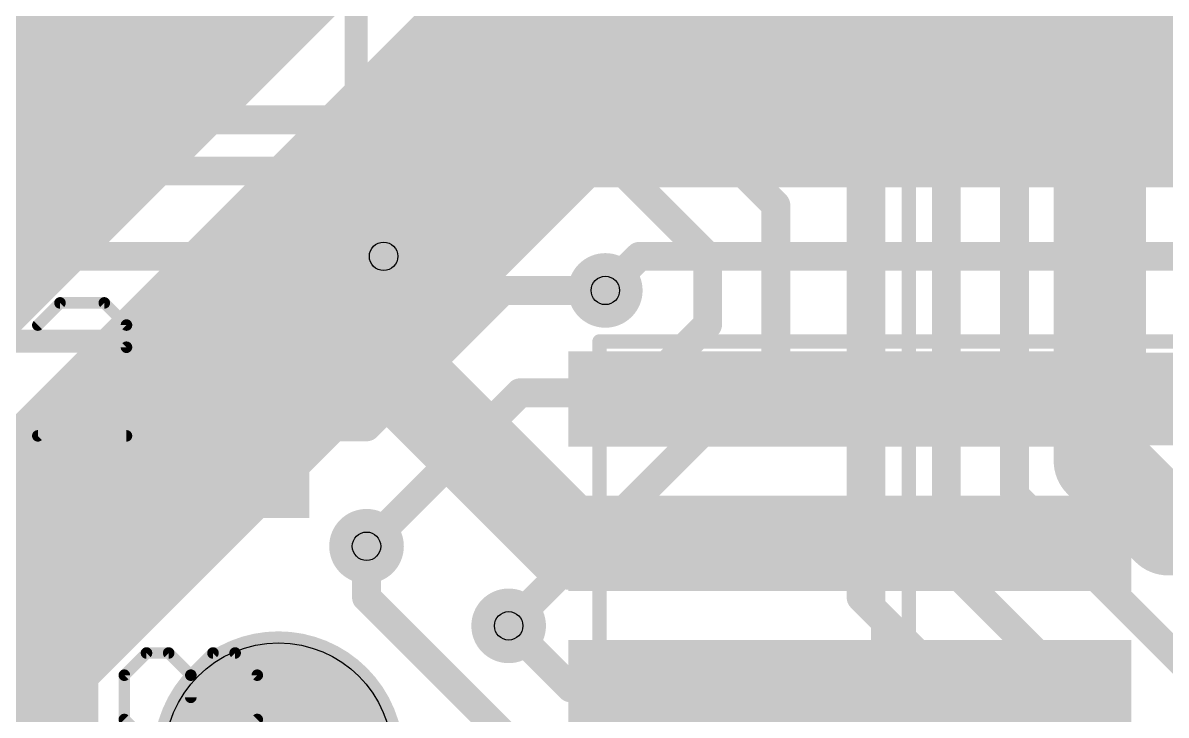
# Model space of a CAD drawing. Extents: x 61.5 to 101.4, y 9 to 89.5.
# Drawn here: x 76.63 to 86.68, y 66.91 to 73 of the extents above; entities that cross this region are included whole.
import ezdxf

# ---------------------------------------------------------------- set-up
doc = ezdxf.new("R2010")
doc.units = 0
for name, color, linetype in [('1', 22, 'CONTINUOUS'), ('16', 175, 'CONTINUOUS'), ('18', 82, 'CONTINUOUS'), ('20', 7, 'CONTINUOUS'), ('21', 253, 'CONTINUOUS'), ('22', 253, 'CONTINUOUS'), ('25', 253, 'CONTINUOUS'), ('29', 253, 'CONTINUOUS'), ('30', 253, 'CONTINUOUS'), ('31', 253, 'CONTINUOUS'), ('32', 253, 'CONTINUOUS'), ('44', 253, 'CONTINUOUS'), ('51', 253, 'CONTINUOUS')]:
    doc.layers.add(name, color=color, linetype=linetype)

# ---------------------------------------------------------------- blocks, each defined once
blk = doc.blocks.new('RECT')
blk.add_solid([(-0.5, -0.5), (0.5, -0.5), (-0.5, 0.5), (0.5, 0.5)])
blk = doc.blocks.new('ROUNDV')
at = {"const_width": 0.5}
blk.add_lwpolyline([(0, -0.25, 1), (0, 0.25, 1), (0, -0.25)], format="xyb", dxfattribs=at)

msp = doc.modelspace()

# ---------------------------------------------------------------- linework, layer by layer
at = {"layer": '1'}
for points, const_width in [([(86.1, 69.15), (86.1, 74.15)], 0.8128), ([(84.3, 73.65), (85.35, 72.6)], 0.254), ([(80.55, 73.2), (81.15, 72.6)], 0.254), ([(83.85, 73.2), (84.75, 72.3)], 0.254), ([(81.15, 72.6), (83.25, 72.6)], 0.254), ([(83.25, 72.6), (84, 71.85)], 0.254), ([(85.35, 72.6), (85.35, 68.85)], 0.254), ([(84.75, 72.3), (84.75, 68.25)], 0.254), ([(82.5, 72.15), (75.3, 72.15)], 0.254), ([(83.25, 71.4), (82.5, 72.15)], 0.254), ([(84, 71.85), (84, 67.95)], 0.254), ([(73.35, 71.7), (79.2, 71.7)], 0.254), ([(79.2, 71.7), (81.9, 71.7)], 0.254), ([(81.9, 71.7), (82.65, 70.95)], 0.254), ([(83.25, 70.05), (83.25, 71.4)], 0.254), ([(72.6, 70.95), (77.7, 70.95)], 0.254), ([(77.7, 70.95), (79.8, 70.95)], 0.254), ([(82.65, 70.95), (82.65, 70.35)], 0.254), ([(80.85, 70.65), (79.65, 69.45)], 0.254), ([(81.75, 70.65), (80.85, 70.65)], 0.254), ([(82.65, 70.35), (82.05, 69.75)], 0.254), ([(80.9, 67.7), (83.25, 70.05)], 0.254), ([(81, 69.75), (79.65, 68.4)], 0.254), ([(82.05, 69.75), (81, 69.75)], 0.254), ([(78.845, 69.45), (78.745, 69.35)], 0.254), ([(79.65, 69.45), (78.845, 69.45)], 0.254), ([(86.1, 69.15), (86.7, 68.55)], 0.8128), ([(77.475, 68.175), (77.475, 69.35)], 0.254), ([(85.35, 68.85), (86.55, 67.65)], 0.254), ([(86.7, 68.55), (87.3, 68.55)], 0.8128), ([(77.4, 68.1), (77.475, 68.175)], 0.254), ([(84.75, 68.25), (85.5, 67.5)], 0.254), ([(77.1, 67.8), (77.4, 68.1)], 0.254), ([(84, 67.95), (85.65, 66.3)], 0.254), ([(77.1, 65.7), (77.1, 67.8)], 0.254), ([(86.55, 67.65), (88.8, 65.4)], 0.254), ([(85.5, 67.5), (86.55, 66.45)], 0.254)]:
    msp.add_lwpolyline(points, dxfattribs=dict(at, const_width=const_width))
for points, const_width in [([(81.15, 72.6635, 1), (81.15, 72.5365)], 0.127), ([(81.1051, 72.5551, 1), (81.1949, 72.6449)], 0.127), ([(83.2949, 72.6449, 1), (83.2051, 72.5551)], 0.127), ([(83.25, 72.5365, 1), (83.25, 72.6635)], 0.127), ([(85.4135, 72.6, 1), (85.2865, 72.6)], 0.127), ([(85.3051, 72.5551, 1), (85.3949, 72.6449)], 0.127), ([(84.8135, 72.3, 1), (84.6865, 72.3)], 0.127), ([(84.7051, 72.2551, 1), (84.7949, 72.3449)], 0.127), ([(82.5449, 72.1949, 1), (82.4551, 72.1051)], 0.127), ([(82.5, 72.0865, 1), (82.5, 72.2135)], 0.127), ([(84.0635, 71.85, 1), (83.9365, 71.85)], 0.127), ([(83.9551, 71.8051, 1), (84.0449, 71.8949)], 0.127), ([(79.2, 71.7635, 1), (79.2, 71.6365)], 0.127), ([(79.2, 71.6365, 1), (79.2, 71.7635)], 0.127), ([(81.9449, 71.7449, 1), (81.8551, 71.6551)], 0.127), ([(81.9, 71.6365, 1), (81.9, 71.7635)], 0.127), ([(83.3135, 71.4, 1), (83.1865, 71.4)], 0.127), ([(83.2051, 71.3551, 1), (83.2949, 71.4449)], 0.127), ([(77.7, 71.0135, 1), (77.7, 70.8865)], 0.127), ([(77.7, 70.8865, 1), (77.7, 71.0135)], 0.127), ([(79.8, 70.8865, 1), (79.8, 71.0135)], 0.127), ([(82.7135, 70.95, 1), (82.5865, 70.95)], 0.127), ([(82.6051, 70.9051, 1), (82.6949, 70.9949)], 0.127), ([(80.85, 70.7135, 1), (80.85, 70.5865)], 0.127), ([(80.8949, 70.6051, 1), (80.8051, 70.6949)], 0.127), ([(81.75, 70.5865, 1), (81.75, 70.7135)], 0.127), ([(82.5865, 70.35, 1), (82.7135, 70.35)], 0.127), ([(82.6949, 70.3051, 1), (82.6051, 70.3949)], 0.127), ([(83.1865, 70.05, 1), (83.3135, 70.05)], 0.127), ([(83.2949, 70.0051, 1), (83.2051, 70.0949)], 0.127), ([(81, 69.8135, 1), (81, 69.6865)], 0.127), ([(81.0449, 69.7051, 1), (80.9551, 69.7949)], 0.127), ([(82.0051, 69.7949, 1), (82.0949, 69.7051)], 0.127), ([(82.05, 69.6865, 1), (82.05, 69.8135)], 0.127), ([(78.845, 69.5135, 1), (78.845, 69.3865)], 0.127), ([(78.8899, 69.4051, 1), (78.8001, 69.4949)], 0.127), ([(79.6051, 69.4949, 1), (79.6949, 69.4051)], 0.127), ([(79.65, 69.3865, 1), (79.65, 69.5135)], 0.127), ([(86.2437, 69.2937, 1), (85.9563, 69.0063)], 0.4064), ([(77.5385, 69.35, 1), (77.4115, 69.35)], 0.127), ([(78.7001, 69.3949, 1), (78.7899, 69.3051)], 0.127), ([(85.8968, 69.15, 1), (86.3032, 69.15)], 0.4064), ([(85.3949, 68.8949, 1), (85.3051, 68.8051)], 0.127), ([(85.2865, 68.85, 1), (85.4135, 68.85)], 0.127), ([(86.7, 68.7532, 1), (86.7, 68.3468)], 0.4064), ([(86.5563, 68.4063, 1), (86.8437, 68.6937)], 0.4064), ([(79.6051, 68.4449, 1), (79.6949, 68.3551)], 0.127), ([(77.5199, 68.1301, 1), (77.4301, 68.2199)], 0.127), ([(84.7949, 68.2949, 1), (84.7051, 68.2051)], 0.127), ([(84.6865, 68.25, 1), (84.8135, 68.25)], 0.127), ([(77.3551, 68.1449, 1), (77.4449, 68.0551)], 0.127), ([(77.4449, 68.0551, 1), (77.3551, 68.1449)], 0.127), ([(77.4115, 68.175, 1), (77.5385, 68.175)], 0.127), ([(84.0449, 67.9949, 1), (83.9551, 67.9051)], 0.127), ([(83.9365, 67.95, 1), (84.0635, 67.95)], 0.127), ([(77.1635, 67.8, 1), (77.0365, 67.8)], 0.127), ([(77.0551, 67.8449, 1), (77.1449, 67.7551)], 0.127), ([(80.8551, 67.7449, 1), (80.9449, 67.6551)], 0.127), ([(86.5949, 67.6949, 1), (86.5051, 67.6051)], 0.127), ([(86.5051, 67.6051, 1), (86.5949, 67.6949)], 0.127), ([(85.5449, 67.5449, 1), (85.4551, 67.4551)], 0.127), ([(85.4551, 67.4551, 1), (85.5449, 67.5449)], 0.127)]:
    msp.add_lwpolyline(points, format="xyb", dxfattribs=dict(at, const_width=const_width))
at = {"layer": '16'}
for points, const_width in [([(73.4115, 68.65), (79.9389, 75.1774)], 2.1844), ([(85.9, 74.4), (85.9, 73.25)], 0.8128), ([(81.2, 72.65), (80.325, 71.775)], 2.1844), ([(81.2, 72.65), (87.8918, 72.65)], 2.1844), ([(80.325, 71.775), (79.575, 71.025)], 2.1844), ([(79.575, 71.025), (79.5, 70.95)], 2.1844), ([(79.5, 70.95), (79.2, 70.65)], 2.1844), ([(80.325, 71.775), (80.325, 71.625)], 0.254), ([(79.2, 70.65), (78.9, 70.35)], 2.1844), ([(79.95, 71.25), (80.325, 71.625)], 0.254), ([(78.9, 70.35), (78.8, 70.25)], 2.1844), ([(78.8, 70.25), (78.9, 70.35)], 2.1844), ([(78.8, 70.25), (76.2, 67.65)], 2.1844), ([(79.65, 70.95), (79.575, 71.025)], 0.254), ([(80.85, 69), (79.2, 70.65)], 0.8128), ([(79.8, 70.95), (79.65, 70.95)], 0.254), ([(82.05, 70.95), (81.75, 70.65)], 0.254), ([(88.05, 70.95), (82.05, 70.95)], 0.254), ([(83.9, 69.695), (87.095, 69.695)], 0.8128), ([(81.425, 68.425), (80.85, 69)], 0.8128), ([(81.825, 68.425), (81.425, 68.425)], 0.8128), ([(83.9, 68.425), (81.825, 68.425)], 0.8128), ([(76.2, 65.75), (76.2, 67.65)], 2.1844), ([(79.65, 68.4), (79.65, 67.95)], 0.254), ([(79.65, 67.95), (80.85, 66.75)], 0.254), ([(81.445, 67.155), (80.9, 67.7)], 0.254), ([(83.9, 67.155), (81.445, 67.155)], 0.254)]:
    msp.add_lwpolyline(points, dxfattribs=dict(at, const_width=const_width))
for points, const_width in [([(85.9, 74.4, 0.4142), (87.65, 72.65)], 0.254), ([(81.2, 73.1961, 1), (81.2, 72.1039)], 1.0922), ([(81.5862, 72.2638, 1), (80.8138, 73.0362)], 1.0922), ([(85.6968, 73.25, 1), (86.1032, 73.25)], 0.4064), ([(80.7112, 71.3888, 1), (79.9388, 72.1612)], 1.0922), ([(79.9388, 72.1612, 1), (80.7112, 71.3888)], 1.0922), ([(79.9612, 70.6388, 1), (79.1888, 71.4112)], 1.0922), ([(79.8862, 70.5638, 1), (79.1138, 71.3362)], 1.0922), ([(79.1888, 71.4112, 1), (79.9612, 70.6388)], 1.0922), ([(80.3885, 71.775, 1), (80.2615, 71.775)], 0.127), ([(79.1138, 71.3362, 1), (79.8862, 70.5638)], 1.0922), ([(79.5862, 70.2638, 1), (78.8138, 71.0362)], 1.0922), ([(80.3699, 71.5801, 1), (80.2801, 71.6699)], 0.127), ([(80.2615, 71.625, 1), (80.3885, 71.625)], 0.127), ([(78.8138, 71.0362, 1), (79.5862, 70.2638)], 1.0922), ([(79.2862, 69.9638, 1), (78.5138, 70.7362)], 1.0922), ([(79.2862, 69.9638, 1), (78.5138, 70.7362)], 1.0922), ([(79.1862, 69.8638, 1), (78.4138, 70.6362)], 1.0922), ([(79.9051, 71.2949, 1), (79.9949, 71.2051)], 0.127), ([(78.5138, 70.7362, 1), (79.2862, 69.9638)], 1.0922), ([(78.4138, 70.6362, 1), (79.1862, 69.8638)], 1.0922), ([(78.4138, 70.6362, 1), (79.1862, 69.8638)], 1.0922), ([(79.6199, 71.0699, 1), (79.5301, 70.9801)], 0.127), ([(79.3437, 70.7937, 1), (79.0563, 70.5063)], 0.4064), ([(79.65, 71.0135, 1), (79.65, 70.8865)], 0.127), ([(79.6051, 70.9051, 1), (79.6949, 70.9949)], 0.127), ([(79.8, 70.8865, 1), (79.8, 71.0135)], 0.127), ([(82.05, 71.0135, 1), (82.05, 70.8865)], 0.127), ([(82.0949, 70.9051, 1), (82.0051, 70.9949)], 0.127), ([(81.7051, 70.6949, 1), (81.7949, 70.6051)], 0.127), ([(83.9, 69.8982, 1), (83.9, 69.4918)], 0.4064), ([(80.9937, 69.1437, 1), (80.7063, 68.8563)], 0.4064), ([(80.7063, 68.8563, 1), (80.9937, 69.1437)], 0.4064), ([(81.425, 68.6282, 1), (81.425, 68.2218)], 0.4064), ([(81.825, 68.6282, 1), (81.825, 68.2218)], 0.4064), ([(81.825, 68.2218, 1), (81.825, 68.6282)], 0.4064), ([(83.9, 68.2218, 1), (83.9, 68.6282)], 0.4064), ([(76.7461, 67.65, 1), (75.6539, 67.65)], 1.0922), ([(81.2813, 68.2813, 1), (81.5687, 68.5687)], 0.4064), ([(75.8138, 68.0362, 1), (76.5862, 67.2638)], 1.0922), ([(79.7135, 68.4, 1), (79.5865, 68.4)], 0.127), ([(79.6949, 67.9949, 1), (79.6051, 67.9051)], 0.127), ([(79.5865, 67.95, 1), (79.7135, 67.95)], 0.127), ([(80.9449, 67.7449, 1), (80.8551, 67.6551)], 0.127), ([(81.445, 67.2185, 1), (81.445, 67.0915)], 0.127), ([(83.9, 67.0915, 1), (83.9, 67.2185)], 0.127), ([(81.4001, 67.1101, 1), (81.4899, 67.1999)], 0.127)]:
    msp.add_lwpolyline(points, format="xyb", dxfattribs=dict(at, const_width=const_width))
at = {"layer": '20'}
msp.add_circle((78.875, 66.55), 1, dxfattribs=at)
at = {"layer": '21'}
for points, const_width in [([(84.15, 89.25), (84.15, 9.25)], 0.127), ([(79.5578, 70.5847), (79.5578, 73.7153)], 0.2032), ([(69.4232, 70.2037), (79.2768, 70.2037)], 0.2032), ([(81.6999, 70.2016), (81.7, 70.2016)], 0.127), ([(81.7, 70.2016), (81.7, 67.05)], 0.127), ([(92.4975, 70.2), (81.7025, 70.2)], 0.127)]:
    msp.add_lwpolyline(points, dxfattribs=dict(at, const_width=const_width))
for points, const_width in [([(79.2768, 70.2037, 0.4142), (79.5578, 70.5847)], 0.2032), ([(79.608, 70.5923, 1), (79.5076, 70.5771)], 0.1016), ([(79.507, 70.5847, 1), (79.6086, 70.5847)], 0.1016), ([(79.2692, 70.2539, 1), (79.2844, 70.1535)], 0.1016), ([(79.2768, 70.1529, 1), (79.2768, 70.2545)], 0.1016), ([(81.6999, 70.2333, 1), (81.6999, 70.1698)], 0.0635), ([(81.7318, 70.2016, 1), (81.6683, 70.2016)], 0.0635), ([(81.7025, 70.2318, 1), (81.7025, 70.1683)], 0.0635), ([(81.7, 70.1698, 1), (81.7, 70.2333)], 0.0635), ([(81.6683, 67.05, 1), (81.7318, 67.05)], 0.0635)]:
    msp.add_lwpolyline(points, format="xyb", dxfattribs=dict(at, const_width=const_width))
at = {"layer": '22', "const_width": 0.127}
for points in [[(84.408, 72.87), (101.3117, 72.87)], [(84.4207, 72.87), (84.4207, 57.63)]]:
    msp.add_lwpolyline(points, dxfattribs=at)
at = {"layer": '22', "const_width": 0.0635}
for points in [[(84.408, 72.9018, 1), (84.408, 72.8383)], [(84.4525, 72.87, 1), (84.389, 72.87)]]:
    msp.add_lwpolyline(points, format="xyb", dxfattribs=at)
at = {"layer": '25', "const_width": 0.1016}
for points in [[(76.9539, 70.5402), (76.759, 70.3453)], [(77.3437, 70.5402), (76.9539, 70.5402)], [(77.5386, 70.3453), (77.3437, 70.5402)], [(77.5386, 70.1504), (77.5386, 70.3453)], [(76.759, 69.3708), (77.5386, 70.1504)], [(77.5386, 69.3708), (76.759, 69.3708)], [(77.5198, 67.2661), (77.7147, 67.461)], [(77.7147, 67.461), (77.9096, 67.461)], [(77.9096, 67.461), (78.1045, 67.2661)], [(78.1045, 67.2661), (78.2994, 67.461)], [(78.2994, 67.461), (78.4943, 67.461)], [(78.4943, 67.461), (78.6892, 67.2661)], [(77.5198, 66.8763), (77.5198, 67.2661)], [(78.1045, 67.2661), (78.1045, 67.0712)], [(78.6892, 67.2661), (78.6892, 66.8763)], [(77.7147, 66.6814), (77.5198, 66.8763)], [(78.6892, 66.8763), (78.4943, 66.6814)]]:
    msp.add_lwpolyline(points, dxfattribs=at)
at = {"layer": '25', "const_width": 0.0508}
for points in [[(76.9539, 70.5656, 1), (76.9539, 70.5148)], [(76.9718, 70.5222, 1), (76.9359, 70.5582)], [(77.3616, 70.5582, 1), (77.3257, 70.5222)], [(77.3437, 70.5148, 1), (77.3437, 70.5656)], [(76.741, 70.3633, 1), (76.777, 70.3273)], [(77.564, 70.3453, 1), (77.5132, 70.3453)], [(77.5206, 70.3273, 1), (77.5565, 70.3633)], [(77.5565, 70.1324, 1), (77.5206, 70.1684)], [(77.5132, 70.1504, 1), (77.564, 70.1504)], [(76.741, 69.3888, 1), (76.777, 69.3528)], [(76.759, 69.3962, 1), (76.759, 69.3454)], [(77.5386, 69.3454, 1), (77.5386, 69.3962)], [(77.7147, 67.4864, 1), (77.7147, 67.4356)], [(77.7327, 67.443, 1), (77.6967, 67.479)], [(77.9276, 67.479, 1), (77.8916, 67.443)], [(77.9096, 67.4356, 1), (77.9096, 67.4864)], [(78.2994, 67.4864, 1), (78.2994, 67.4356)], [(78.3174, 67.443, 1), (78.2814, 67.479)], [(78.5123, 67.479, 1), (78.4763, 67.443)], [(78.4943, 67.4356, 1), (78.4943, 67.4864)], [(77.5018, 67.2841, 1), (77.5378, 67.2481)], [(77.5452, 67.2661, 1), (77.4944, 67.2661)], [(78.0865, 67.2841, 1), (78.1225, 67.2481)], [(78.1299, 67.2661, 1), (78.0791, 67.2661)], [(78.0865, 67.2481, 1), (78.1225, 67.2841)], [(78.7146, 67.2661, 1), (78.6638, 67.2661)], [(78.6712, 67.2481, 1), (78.7072, 67.2841)], [(78.0791, 67.0712, 1), (78.1299, 67.0712)], [(77.5378, 66.8943, 1), (77.5018, 66.8583)], [(78.7072, 66.8583, 1), (78.6712, 66.8943)]]:
    msp.add_lwpolyline(points, format="xyb", dxfattribs=at)
at = {"layer": '29', "const_width": 1.1016}
msp.add_lwpolyline([(78.875, 65.9992, 1), (78.875, 67.1008, 1), (78.875, 65.9992)], format="xyb", dxfattribs=at)
at = {"layer": '30', "const_width": 1.1016}
msp.add_lwpolyline([(78.875, 65.9992, 1), (78.875, 67.1008, 1), (78.875, 65.9992)], format="xyb", dxfattribs=at)
at = {"layer": '44'}
for centre in [(79.8, 70.95), (81.75, 70.65), (79.65, 68.4), (80.9, 67.7)]:
    msp.add_circle(centre, 0.125, dxfattribs=at)

# ---------------------------------------------------------------- block references
at = {"layer": '1', "xscale": 0.6, "yscale": 1.2}
for p in [(77.475, 69.35), (78.745, 69.35)]:
    msp.add_blockref('RECT', p, dxfattribs=at)
at = {"layer": '16', "xscale": 4.7498, "yscale": 0.635, "rotation": 180}
for p in [(83.9, 69.695), (83.9, 68.425), (83.9, 67.155)]:
    msp.add_blockref('RECT', p, dxfattribs=at)
at = {"layer": '18', "xscale": 0.6564, "yscale": 0.6564}
for p in [(79.8, 70.95), (79.8, 70.95), (81.75, 70.65), (81.75, 70.65), (79.65, 68.4), (79.65, 68.4), (80.9, 67.7), (80.9, 67.7)]:
    msp.add_blockref('ROUNDV', p, dxfattribs=at)
at = {"layer": '29', "xscale": 0.8032, "yscale": 1.4032}
for p in [(77.475, 69.35), (78.745, 69.35)]:
    msp.add_blockref('RECT', p, dxfattribs=at)
at = {"layer": '30', "xscale": 4.953, "yscale": 0.8382, "rotation": 180}
for p in [(83.9, 69.695), (83.9, 68.425), (83.9, 67.155)]:
    msp.add_blockref('RECT', p, dxfattribs=at)
at = {"layer": '31', "xscale": 0.6, "yscale": 1.2}
for p in [(77.475, 69.35), (78.745, 69.35)]:
    msp.add_blockref('RECT', p, dxfattribs=at)
at = {"layer": '32', "xscale": 4.7498, "yscale": 0.635, "rotation": 180}
for p in [(83.9, 69.695), (83.9, 68.425), (83.9, 67.155)]:
    msp.add_blockref('RECT', p, dxfattribs=at)
at = {"layer": '51', "xscale": 0.508, "yscale": 1.0287}
for p in [(77.475, 69.3624), (78.745, 69.3624)]:
    msp.add_blockref('RECT', p, dxfattribs=at)

doc.saveas('drawing.dxf')
